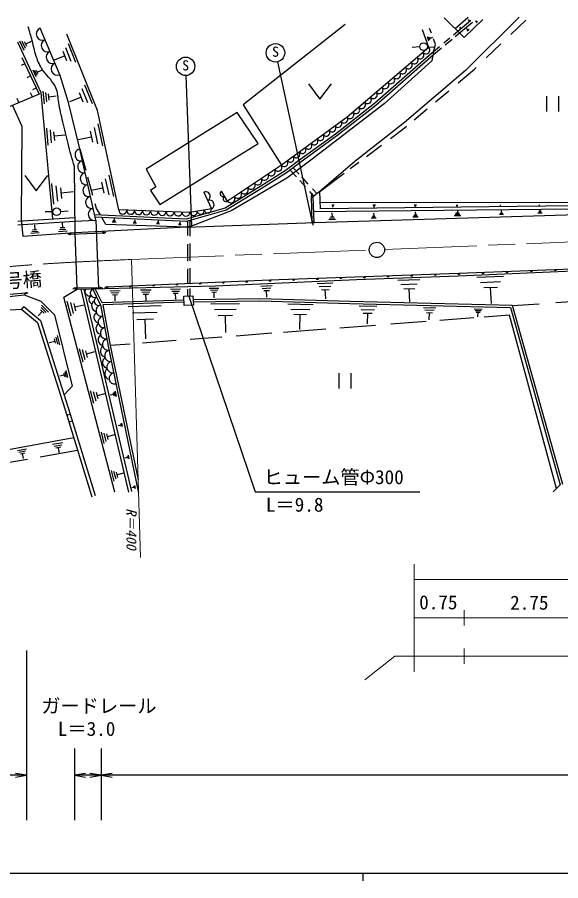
# Model space of a CAD drawing. Units: millimetres, scale not verified. Extents: x 40000 to 680000, y 20000 to 380000.
# Drawn here: x 123032 to 193758, y 204000 to 316457 of the extents above; entities that cross this region are included whole.
import ezdxf
from ezdxf.enums import TextEntityAlignment as Align

# ---------------------------------------------------------------- set-up
doc = ezdxf.new("R2010")
doc.units = ezdxf.units.MM
doc.header["$LTSCALE"] = 1000
doc.linetypes.add('CHAIN', pattern=[18.5, 12, -1.5, 3.5, -1.5])
for name, color, linetype, lineweight in [('M-BGD', 7, 'Continuous', 25), ('M-BMK', 2, 'CHAIN', 13), ('M-BMK-SRVR', 3, 'Continuous', 25), ('M-STR-HTXT', 7, 'Continuous', 13), ('M-STR-STR3', 7, 'Continuous', 25), ('M-STR-STRC', 7, 'Continuous', 25), ('M-TTL-BAND', 7, 'Continuous', 25)]:
    doc.layers.add(name, color=color, linetype=linetype, lineweight=lineweight)
doc.layers.add('M-STR-STR1', color=1, linetype='Continuous')
doc.styles.add('ＭＳ ゴシック', font='')
doc.styles.get('ＭＳ ゴシック').set_extended_font_data('MS Gothic')

# ---------------------------------------------------------------- blocks, each defined once
blk = doc.blocks.new('open_arrow')
at = {"color": 0, "linetype": 'Continuous', "lineweight": -2}
blk.add_lwpolyline([(7.5, 1.25), (0, 0), (7.5, -1.25)], dxfattribs=at)

msp = doc.modelspace()

# ---------------------------------------------------------------- linework, layer by layer
at = {"layer": 'M-BGD'}
for p, q in [((181174, 313825), (178575, 316391)), ((182072, 316021), (179800, 314125)), ((179999, 314985), (181700, 316457)), ((183641, 316161), (181174, 313825)), ((188371, 316452), (181345, 309532)), ((181720, 316072), (181840, 316172)), ((181760, 316062), (181850, 316142)), ((181790, 316052), (181850, 316102)), ((181880, 316002), (181820, 316082)), ((187273, 314222), (189223, 316080)), ((128595, 308885), (126000, 315052)), ((165699, 315501), (152438, 305061)), ((176919, 314383), (176694, 314997)), ((182264, 315790), (180020, 313918)), ((180570, 315082), (180700, 315182)), ((180610, 315072), (180710, 315152)), ((180650, 315062), (180710, 315112)), ((180740, 315012), (180680, 315092)), ((181500, 314992), (181630, 314852)), ((181690, 314912), (181570, 314792)), ((181770, 314892), (181590, 314722)), ((182680, 315992), (182780, 315892)), ((182820, 315932), (182730, 315852)), ((182880, 315922), (182750, 315802)), ((182930, 315902), (182760, 315742)), ((133451, 304332), (129488, 314253)), ((176593, 312518), (175772, 314808)), ((176610, 313352), (176410, 313912)), ((176700, 313462), (176550, 313882)), ((176780, 313572), (176680, 313852)), ((177070, 313832), (176730, 313712)), ((181840, 314872), (181600, 314652)), ((126133, 306624), (123097, 313201)), ((123920, 312142), (123370, 313332)), ((124090, 312402), (123680, 313292)), ((124260, 312662), (123980, 313252)), ((124830, 313282), (124120, 312962)), ((129660, 313022), (130620, 310612)), ((177464, 312896), (177196, 313627)), ((177199, 311956), (177464, 312896)), ((179329, 313733), (178530, 313066)), ((179613, 313579), (178703, 312819)), ((184063, 311165), (185981, 312992)), ((128940, 312032), (129420, 310822)), ((129300, 312532), (130020, 310722)), ((176593, 312518), (165958, 303440)), ((176990, 311781), (169509, 305216)), ((177185, 311553), (169700, 304985)), ((175410, 312592), (174410, 312522)), ((176410, 312612), (177410, 312572)), ((178001, 312625), (176990, 311781)), ((177199, 311956), (176998, 310797)), ((178228, 312423), (177185, 311553)), ((124002, 310405), (123521, 310177)), ((123628, 311196), (125877, 306447)), ((127730, 310852), (129180, 311432)), ((176998, 310797), (170792, 305170)), ((125510, 308692), (125100, 309562)), ((125640, 308882), (125330, 309542)), ((125760, 309072), (125550, 309512)), ((126180, 309532), (125660, 309292)), ((181345, 309532), (173413, 302772)), ((180409, 307922), (182516, 309692)), ((182516, 309692), (182753, 309918)), ((124752, 308822), (124262, 308590)), ((129710, 305357), (128595, 308885)), ((125502, 307239), (125027, 307014)), ((131440, 307172), (132160, 305352)), ((131800, 307662), (132770, 305242)), ((160922, 307783), (162422, 305783)), ((162422, 305783), (163922, 307783)), ((125877, 306447), (120572, 304237)), ((124993, 306079), (124761, 306636)), ((127671, 290184), (126133, 306624)), ((126560, 305202), (126410, 306812)), ((126870, 305442), (126760, 306642)), ((127170, 305672), (127100, 306472)), ((128100, 306162), (127140, 306072)), ((129860, 305482), (131310, 306062)), ((131070, 306672), (131550, 305452)), ((177445, 305432), (179181, 306891)), ((191952, 304163), (191952, 306163)), ((193452, 306163), (193452, 304163)), ((123646, 302213), (122425, 305009)), ((123225, 305342), (123003, 305873)), ((131166, 299304), (129710, 305357)), ((152438, 305061), (157399, 297214)), ((170792, 305170), (161251, 297845)), ((169509, 305216), (164432, 301235)), ((169700, 304985), (164613, 300996)), ((136245, 291362), (133451, 304332)), ((151655, 304052), (139815, 296666)), ((154370, 299997), (151655, 304052)), ((174687, 303116), (176372, 304531)), ((133520, 302572), (134140, 299722)), ((165958, 303440), (157399, 297214)), ((173413, 302772), (166972, 297662)), ((123599, 290202), (123646, 302213)), ((127070, 299782), (126860, 302022)), ((127500, 300102), (127340, 301782)), ((127920, 300422), (127810, 301542)), ((132530, 301612), (132840, 300182)), ((133030, 302092), (133490, 299952)), ((171588, 300660), (173200, 301867)), ((173200, 301867), (173696, 302283)), ((129210, 301112), (127870, 300982)), ((130970, 300532), (132690, 300902)), ((164432, 301235), (159615, 297754)), ((164613, 300996), (159794, 297513)), ((131690, 296960), (131166, 299304)), ((131977, 296489), (131211, 299264)), ((141589, 292067), (154370, 299997)), ((168462, 298319), (170425, 299789)), ((130558, 288378), (130457, 297023)), ((133237, 290019), (131690, 296960)), ((157399, 297214), (150395, 292513)), ((159615, 297754), (157911, 296439)), ((159794, 297513), (158082, 296192)), ((161251, 297845), (158095, 295492)), ((166972, 297662), (162395, 293776)), ((166361, 296746), (167494, 297595)), ((123999, 295842), (125499, 293842)), ((125499, 293842), (126999, 295842)), ((134960, 295892), (135560, 293112)), ((139815, 296666), (141046, 294384)), ((157911, 296439), (154730, 294459)), ((158082, 296192), (154888, 294204)), ((159367, 295668), (158557, 296559)), ((159713, 296031), (158955, 296866)), ((162395, 293776), (165590, 296169)), ((127790, 292102), (127540, 294792)), ((132869, 293261), (132209, 295651)), ((133990, 294962), (134290, 293562)), ((134480, 295432), (134930, 293342)), ((158095, 295492), (152931, 292451)), ((160550, 294365), (159798, 295194)), ((160898, 294726), (160049, 295660)), ((128300, 292492), (128110, 294512)), ((128810, 292872), (128680, 294222)), ((130360, 293702), (128750, 293552)), ((132679, 293947), (134140, 294262)), ((141046, 294384), (140358, 293914)), ((140358, 293914), (141589, 292067)), ((147313, 293674), (148289, 291507)), ((150395, 292513), (149617, 293810)), ((154730, 294459), (150089, 291603)), ((154888, 294204), (150210, 291326)), ((161630, 293177), (161111, 293748)), ((162025, 293486), (161461, 294107)), ((162395, 293776), (161491, 293068)), ((162480, 291528), (162395, 293776)), ((152931, 292451), (150852, 291239)), ((161391, 289728), (161303, 293120)), ((161491, 293068), (161632, 289719)), ((133337, 291563), (133167, 292180)), ((133844, 290707), (133337, 291563)), ((145502, 291038), (136245, 291362)), ((150089, 291603), (145026, 290175)), ((150210, 291326), (145060, 289873)), ((148289, 291507), (145502, 291038)), ((195517, 291478), (161573, 291119)), ((195481, 292276), (162449, 292339)), ((195410, 291877), (162480, 291528)), ((163960, 292042), (164280, 292042)), ((164000, 291982), (164240, 291982)), ((164040, 291912), (164200, 291912)), ((164120, 291722), (164120, 291912)), ((169310, 292032), (169670, 292022)), ((169360, 291962), (169630, 291952)), ((169400, 291882), (169580, 291882)), ((169490, 291672), (169490, 291882)), ((174700, 292012), (174980, 292012)), ((174740, 291962), (174950, 291962)), ((174770, 291902), (174910, 291902)), ((174840, 291742), (174840, 291902)), ((180150, 292002), (180370, 292002)), ((180180, 291962), (180350, 291962)), ((180200, 291912), (180320, 291912)), ((180260, 291782), (180260, 291912)), ((180304, 291317), (180320, 290932)), ((185870, 291992), (185980, 291992)), ((185880, 291972), (185970, 291972)), ((185890, 291952), (185950, 291952)), ((185920, 291882), (185920, 291952)), ((186020, 291272), (186030, 290972)), ((190900, 291982), (191020, 291982)), ((190920, 291962), (191010, 291962)), ((190930, 291932), (190990, 291932)), ((190960, 291862), (190960, 291932)), ((191051, 291431), (191060, 291152)), ((123802, 287919), (123599, 290202)), ((123693, 289931), (130534, 290366)), ((127660, 291132), (126660, 291132)), ((128660, 291172), (129660, 291252)), ((145026, 290175), (133076, 290743)), ((145060, 289873), (133143, 290440)), ((134569, 289481), (134027, 290398)), ((135640, 290262), (135630, 289952)), ((150852, 291239), (145714, 289245)), ((161735, 289723), (195893, 290768)), ((164340, 290282), (163680, 290262)), ((164220, 290452), (163780, 290442)), ((163980, 290972), (164000, 290452)), ((169750, 290272), (169090, 290252)), ((169670, 290402), (169170, 290392)), ((169580, 290532), (169250, 290522)), ((169400, 290922), (169420, 290532)), ((175200, 290432), (174500, 290412)), ((175110, 290572), (174590, 290562)), ((175020, 290712), (174670, 290702)), ((174830, 291122), (174850, 290712)), ((180740, 290602), (179910, 290582)), ((180630, 290772), (180010, 290752)), ((180520, 290932), (180110, 290922)), ((186290, 290772), (185780, 290762)), ((186220, 290872), (185840, 290862)), ((186150, 290972), (185900, 290962)), ((191340, 290932), (190790, 290912)), ((191270, 291042), (190860, 291032)), ((191200, 291152), (190920, 291142)), ((123094, 289434), (123724, 289482)), ((123119, 289887), (123693, 289931)), ((123724, 289482), (130540, 289915)), ((125260, 289422), (125310, 288762)), ((129200, 289042), (128630, 289012)), ((128870, 289712), (128920, 289032)), ((130540, 289915), (133237, 290019)), ((145090, 289100), (130558, 288378)), ((133237, 290019), (133602, 281097)), ((145090, 289100), (134569, 289481)), ((135880, 289732), (135360, 289752)), ((135820, 289842), (135430, 289852)), ((135760, 289942), (135500, 289952)), ((138530, 289642), (138100, 289652)), ((138480, 289732), (138160, 289742)), ((138430, 289822), (138210, 289822)), ((138330, 290082), (138320, 289822)), ((141540, 289532), (141130, 289542)), ((141490, 289622), (141190, 289632)), ((141440, 289702), (141240, 289712)), ((141350, 289952), (141340, 289712)), ((144350, 289432), (144010, 289442)), ((144310, 289502), (144060, 289512)), ((144270, 289562), (144100, 289572)), ((144190, 289772), (144190, 289572)), ((145090, 289100), (161735, 289723)), ((145714, 289245), (145090, 289100)), ((145220, 288015), (145217, 289866)), ((145520, 287963), (145517, 290002)), ((164450, 290102), (163570, 290082)), ((130481, 288372), (123802, 287919)), ((125880, 288362), (124790, 288292)), ((125730, 288572), (124910, 288522)), ((125580, 288782), (125030, 288742)), ((129520, 288612), (128380, 288532)), ((129360, 288832), (128510, 288772)), ((134229, 288342), (129952, 288167)), ((130846, 281027), (130558, 288378)), ((145225, 284693), (145222, 286908)), ((145525, 284745), (145522, 286977)), ((145230, 281752), (145227, 283672)), ((145530, 281804), (145527, 283759)), ((180461, 282799), (217419, 284369)), ((180493, 283114), (205639, 284103)), ((148819, 281483), (167197, 282293)), ((155921, 282249), (180493, 283114)), ((167197, 282293), (180461, 282799)), ((172550, 282202), (175430, 282312)), ((182830, 282602), (186330, 282752)), ((130629, 281205), (133789, 281268)), ((130846, 281027), (148819, 281483)), ((134724, 281361), (155921, 282249)), ((148010, 281162), (149270, 281192)), ((154710, 281442), (156200, 281502)), ((154910, 281152), (156030, 281202)), ((162070, 281762), (164090, 281852)), ((162340, 281372), (163860, 281442)), ((172940, 281642), (175090, 281722)), ((183300, 281922), (185920, 282032)), ((183770, 281242), (185510, 281312)), ((184730, 279182), (184640, 281282)), ((111877, 278948), (123918, 280290)), ((119549, 280168), (124082, 280580)), ((123918, 280290), (126089, 279461)), ((129074, 280015), (130846, 281027)), ((137542, 254614), (131348, 281040)), ((137932, 254705), (131757, 281050)), ((133867, 279006), (132843, 281078)), ((134065, 279282), (133174, 281086)), ((135090, 280842), (136400, 280872)), ((135260, 280582), (136250, 280612)), ((135430, 280322), (136090, 280342)), ((135780, 279542), (135760, 280332)), ((139070, 280942), (140440, 280972)), ((139250, 280672), (140280, 280692)), ((139430, 280402), (140110, 280412)), ((139790, 279582), (139770, 280412)), ((142970, 281032), (144280, 281072)), ((143140, 280782), (144130, 280802)), ((143310, 280522), (143970, 280532)), ((143660, 279742), (143640, 280532)), ((144698, 280114), (145897, 280162)), ((144746, 278906), (144698, 280114)), ((145232, 280136), (145231, 281025)), ((145532, 280148), (145531, 281129)), ((145897, 280162), (145946, 278953)), ((148170, 280912), (149120, 280942)), ((148330, 280662), (148970, 280682)), ((148670, 279912), (148650, 280672)), ((155110, 280862), (155850, 280892)), ((155520, 279982), (155480, 280882)), ((162610, 280972), (163620, 281022)), ((163170, 279782), (163120, 281002)), ((173320, 281072), (174750, 281132)), ((174100, 279382), (174040, 281102)), ((126089, 279461), (127866, 277724)), ((126180, 278952), (127090, 278062)), ((135706, 254600), (129074, 280015)), ((130030, 277532), (129530, 279432)), ((130350, 277872), (129980, 279302)), ((130660, 278212), (130420, 279162)), ((131680, 278982), (130540, 278692)), ((133867, 279006), (134840, 273633)), ((144718, 279630), (134065, 279282)), ((144729, 279331), (134176, 278986)), ((134176, 278986), (135135, 273690)), ((137480, 278792), (141760, 278932)), ((145946, 278953), (144746, 278906)), ((145916, 279680), (154617, 279818)), ((145921, 279380), (154616, 279518)), ((148230, 279122), (151970, 279182)), ((154616, 279518), (166329, 279197)), ((154617, 279818), (166337, 279497)), ((158230, 279122), (161530, 279032)), ((166329, 279197), (187213, 278654)), ((166337, 279497), (187442, 278948)), ((187442, 278948), (193989, 255645)), ((190949, 279106), (187466, 278863)), ((197955, 279595), (193111, 279257)), ((121336, 278297), (123600, 278457)), ((123891, 278801), (123600, 278457)), ((123600, 278457), (125663, 276712)), ((123891, 278801), (126053, 276971)), ((125740, 277592), (126280, 278142)), ((126050, 278362), (126510, 277922)), ((126120, 278662), (126800, 277992)), ((138040, 277952), (141250, 278062)), ((148710, 278382), (151520, 278422)), ((158630, 278452), (161100, 278382)), ((159020, 277782), (160670, 277732)), ((167510, 278872), (169820, 278812)), ((167790, 278402), (169520, 278362)), ((168060, 277932), (169210, 277902)), ((168600, 276532), (168640, 277922)), ((175890, 278652), (177490, 278612)), ((176090, 278332), (177280, 278302)), ((176280, 278002), (177070, 277982)), ((176650, 277032), (176680, 277992)), ((182490, 278472), (183530, 278452)), ((182620, 278262), (183400, 278252)), ((182740, 278052), (183260, 278042)), ((182980, 277422), (183000, 278052)), ((187213, 278654), (193700, 255564)), ((125663, 276712), (129473, 264632)), ((126053, 276971), (129902, 264766)), ((127866, 277724), (130156, 268407)), ((138600, 277112), (140740, 277182)), ((139760, 274582), (139670, 277152)), ((149190, 277632), (151060, 277662)), ((150160, 275402), (150130, 277652)), ((159790, 275772), (159850, 277762)), ((176243, 276837), (171640, 276485)), ((182438, 277311), (178031, 276974)), ((187087, 277667), (183808, 277416)), ((193230, 255092), (187087, 277667)), ((163203, 275839), (157699, 275417)), ((169654, 276332), (165017, 275977)), ((127830, 274582), (127980, 273992)), ((128030, 274792), (128250, 273902)), ((128230, 274992), (128520, 273812)), ((149652, 274801), (145511, 274484)), ((156172, 275300), (151504, 274943)), ((127200, 274112), (127910, 274292)), ((131590, 271552), (131140, 273272)), ((134840, 273633), (138799, 254481)), ((137724, 273888), (135135, 273690)), ((135135, 273690), (138747, 256213)), ((143689, 274345), (139308, 274009)), ((131880, 271862), (131540, 273152)), ((132160, 272162), (131940, 273022)), ((133080, 272862), (132050, 272592)), ((128570, 269762), (129110, 269902)), ((129050, 270122), (129160, 269672)), ((129200, 270282), (129370, 269602)), ((129350, 270432), (129570, 269532)), ((164929, 268090), (164929, 270090)), ((166429, 270090), (166429, 268090)), ((130156, 268407), (129169, 267341)), ((133000, 266172), (132570, 267812)), ((133280, 266462), (132950, 267692)), ((135630, 267662), (135730, 267122)), ((135750, 267772), (135890, 267062)), ((133550, 266752), (133330, 267572)), ((134430, 267422), (133440, 267162)), ((135110, 267272), (135540, 267362)), ((135500, 267542), (135570, 267182)), ((129473, 264632), (129902, 264766)), ((129473, 264632), (132738, 254020)), ((129902, 264766), (133168, 254152)), ((129747, 263739), (130173, 263885)), ((136180, 263282), (136470, 263342)), ((136440, 263462), (136490, 263222)), ((136520, 263542), (136600, 263182)), ((136600, 263612), (136700, 263142)), ((134360, 260932), (133980, 262412)), ((134610, 261202), (134330, 262312)), ((134860, 261462), (134670, 262202)), ((135650, 262062), (134770, 261832)), ((130385, 261666), (115415, 258928)), ((127600, 260852), (128960, 261092)), ((123050, 260022), (124210, 260232)), ((123240, 259822), (124110, 259972)), ((130886, 260040), (126026, 259171)), ((127820, 260612), (128840, 260792)), ((128040, 260362), (128720, 260492)), ((128530, 259612), (128380, 260432)), ((124375, 258876), (121779, 258412)), ((123430, 259612), (124000, 259712)), ((123840, 258972), (123720, 259662)), ((137070, 259092), (137340, 259152)), ((137320, 259262), (137360, 259032)), ((137400, 259342), (137470, 259002)), ((137470, 259412), (137570, 258962)), ((135650, 256032), (135290, 257412)), ((135880, 256282), (135610, 257312)), ((136110, 256522), (135930, 257212)), ((136840, 257082), (136020, 256872)), ((138150, 255352), (138190, 255152)), ((138220, 255422), (138280, 255122)), ((138290, 255482), (138370, 255082)), ((192779, 254639), (193700, 255564)), ((137930, 255202), (138170, 255252))]:
    msp.add_line(p, q, dxfattribs=at)
for centre in [(175914, 312630), (128158, 291130)]:
    msp.add_circle(centre, 500, dxfattribs=at)
for centre, radius, start, end in [((126324, 314292), 826, 113.05169, 293.05169), ((126970, 312773), 826, 113.05169, 293.05169), ((127617, 311253), 826, 113.05169, 293.05169), ((175454, 311545), 499, 220.48601, 40.48601), ((176213, 312194), 499, 220.48601, 40.48601), ((128264, 309734), 826, 113.05169, 293.05169), ((173934, 310248), 499, 220.48601, 40.48601), ((174694, 310897), 499, 220.48601, 40.48601), ((172415, 308952), 499, 220.48601, 40.48601), ((173175, 309600), 499, 220.48601, 40.48601), ((171655, 308303), 499, 220.48601, 40.48601), ((170136, 307006), 499, 220.48601, 40.48601), ((170896, 307655), 499, 220.48601, 40.48601), ((168617, 305709), 499, 220.48601, 40.48601), ((169377, 306358), 499, 220.48601, 40.48601), ((167857, 305061), 499, 220.48601, 40.48601), ((166338, 303764), 499, 220.48601, 40.48601), ((167098, 304412), 499, 220.48601, 40.48601), ((164791, 302591), 481, 216.02737, 36.02737), ((165569, 303157), 481, 216.02737, 36.02737), ((163235, 301459), 481, 216.02737, 36.02737), ((164013, 302025), 481, 216.02737, 36.02737), ((161678, 300327), 481, 216.02737, 36.02737), ((162457, 300893), 481, 216.02737, 36.02737), ((131339, 298530), 793, 102.57341, 282.57341), ((160122, 299195), 481, 216.02737, 36.02737), ((160900, 299761), 481, 216.02737, 36.02737), ((158566, 298063), 481, 216.02737, 36.02737), ((159344, 298629), 481, 216.02737, 36.02737), ((131684, 296983), 793, 102.57341, 282.57341), ((156961, 296921), 527, 213.87332, 33.87332), ((157788, 297497), 481, 216.02737, 36.02737), ((132029, 295435), 793, 102.57341, 282.57341), ((155210, 295745), 527, 213.87332, 33.87332), ((156086, 296333), 527, 213.87332, 33.87332), ((132374, 293887), 793, 102.57341, 282.57341), ((153459, 294570), 527, 213.87332, 33.87332), ((154335, 295158), 527, 213.87332, 33.87332), ((147557, 293132), 594, 294.24168, 114.24168), ((149812, 293486), 378, 120.96376, 300.96376), ((151708, 293395), 527, 213.87332, 33.87332), ((152584, 293982), 527, 213.87332, 33.87332), ((132720, 292340), 793, 102.57341, 282.57341), ((148045, 292049), 594, 294.24168, 114.24168), ((150201, 292837), 378, 120.96376, 300.96376), ((150833, 292807), 527, 213.87332, 33.87332), ((161303, 293120), 150, 271.50191, 91.50191), ((161802, 293133), 500, 136.50191, 181.50191), ((133065, 290792), 793, 102.57341, 282.57341), ((136759, 291344), 515, 178.0011, 358.0011), ((137787, 291308), 515, 178.0011, 358.0011), ((138816, 291272), 515, 178.0011, 358.0011), ((146895, 291273), 471, 189.54677, 9.54677), ((147824, 291429), 471, 189.54677, 9.54677), ((139845, 291236), 515, 178.0011, 358.0011), ((140873, 291200), 515, 178.0011, 358.0011), ((141902, 291164), 515, 178.0011, 358.0011), ((142930, 291128), 515, 178.0011, 358.0011), ((143959, 291092), 515, 178.0011, 358.0011), ((144987, 291056), 515, 178.0011, 358.0011), ((145966, 291117), 471, 189.54677, 9.54677), ((161391, 289728), 150, 271.50191, 91.50191), ((161891, 289741), 500, 181.50191, 226.50191), ((129931, 288667), 500, 227.33731, 272.33731), ((129952, 288167), 150, 2.33731, 182.33731), ((134229, 288342), 150, 2.33731, 182.33731), ((134208, 288841), 500, 272.33731, 317.33731), ((189923, 283485), 150, 182.25231, 2.25231), ((193066, 283609), 150, 182.25231, 2.25231), ((158992, 282358), 150, 182.01544, 2.01544), ((162064, 282466), 150, 182.01544, 2.01544), ((165135, 282574), 150, 182.01544, 2.01544), ((168207, 282682), 150, 182.01544, 2.01544), ((171278, 282790), 150, 182.01544, 2.01544), ((174350, 282898), 150, 182.01544, 2.01544), ((177421, 283006), 150, 182.01544, 2.01544), ((180493, 283114), 150, 182.01544, 2.25231), ((183636, 283238), 150, 182.25231, 2.25231), ((186779, 283361), 150, 182.25231, 2.25231), ((130639, 280705), 500, 91.14576, 136.14576), ((130629, 281205), 150, 181.14576, 1.14576), ((133789, 281268), 150, 181.14576, 1.14576), ((133799, 280768), 500, 46.14576, 91.14576), ((134745, 280861), 500, 92.4008, 137.4008), ((134724, 281361), 150, 182.4008, 2.4008), ((137752, 281488), 150, 182.4008, 2.4008), ((140780, 281615), 150, 182.4008, 2.4008), ((143808, 281742), 150, 182.4008, 2.4008), ((146837, 281869), 150, 182.4008, 2.4008), ((149865, 281996), 150, 182.4008, 2.4008), ((152893, 282122), 150, 182.4008, 2.4008), ((155921, 282249), 150, 182.4008, 2.01544), ((124082, 280580), 150, 185.19443, 5.19443), ((124128, 280082), 500, 50.19443, 95.19443), ((132420, 280746), 577, 147.68102, 291.70874), ((132928, 279711), 577, 120.51834, 253.59281), ((133109, 280538), 577, 116.13923, 296.13923), ((133617, 279502), 577, 116.13923, 296.13923), ((133450, 278854), 748, 123.17388, 256.47202), ((134013, 278249), 748, 100.94549, 280.94549), ((133734, 277384), 748, 124.74406, 256.47202), ((134297, 276779), 748, 100.94549, 280.94549), ((134018, 275914), 748, 124.74406, 256.47202), ((134582, 275309), 748, 100.94549, 280.94549), ((134303, 274445), 748, 124.74406, 256.47202), ((134866, 273840), 748, 100.94549, 280.94549), ((134587, 272975), 748, 124.74406, 256.47202), ((135150, 272370), 748, 100.94549, 280.94549), ((134871, 271505), 748, 124.74406, 256.47202), ((135435, 270900), 748, 100.94549, 280.94549), ((135155, 270035), 748, 124.74406, 256.47202), ((135719, 269430), 748, 100.94549, 280.94549)]:
    msp.add_arc(centre, radius, start, end, dxfattribs=at)
msp.add_open_spline([(130457, 297023), (130174, 298014), (129891, 299004), (129639, 300005), (129401, 300948), (129191, 301900), (128966, 302842), (128768, 303668), (128560, 304487), (128437, 305344), (128342, 306001), (128298, 306680), (128052, 307267), (127715, 308070), (127001, 308700), (126465, 309432), (126095, 309936), (125809, 310489), (125599, 311067), (125322, 311829), (125176, 312635), (124974, 313424), (124819, 314024), (124632, 314614), (124445, 315203)], degree=3, knots=[0, 0, 0, 0, 1, 1, 1, 2, 2, 2, 3, 3, 3, 4, 4, 4, 5, 5, 5, 6, 6, 6, 7, 7, 7, 8, 8, 8, 8], dxfattribs=at)
at = {"layer": 'M-BMK'}
for p, q in [((170831, 286230), (218906, 288145)), ((137891, 284917), (168834, 286150))]:
    msp.add_line(p, q, dxfattribs=at)
msp.add_open_spline([(71494, 276603), (74519, 277211), (77545, 277819), (80578, 278382), (83881, 278995), (87194, 279554), (90507, 280110), (93677, 280642), (96847, 281170), (100028, 281618), (104652, 282270), (109300, 282751), (113948, 283221), (117496, 283579), (121045, 283930), (124600, 284195), (129024, 284524), (133457, 284721), (137891, 284917)], degree=3, knots=[0, 0, 0, 0, 1, 1, 1, 2, 2, 2, 3, 3, 3, 4, 4, 4, 5, 5, 5, 6, 6, 6, 6], dxfattribs=at)
at = {"layer": 'M-BMK-SRVR'}
msp.add_circle((169834, 286163), 1000, dxfattribs=at)
at = {"layer": 'M-STR-HTXT'}
for p, q in [((137891, 284917), (139049, 246111)), ((174692, 245250), (174692, 231199)), ((174692, 243250), (217181, 243250)), ((181181, 239250), (181181, 237250)), ((174692, 238250), (217181, 238250)), ((181181, 234250), (181181, 232250)), ((172181, 233250), (168249, 230177)), ((172181, 233250), (217181, 233250))]:
    msp.add_line(p, q, dxfattribs=at)
at = {"layer": 'M-STR-STR3'}
for p, q in [((145345, 280140), (153974, 254663)), ((153974, 254663), (175418, 254663)), ((124232, 233968), (124232, 211884)), ((130479, 221224), (130479, 211884)), ((133939, 221224), (133939, 211884)), ((124232, 217728), (71190, 217728)), ((133939, 217728), (130479, 217728)), ((264436, 217728), (133939, 217728))]:
    msp.add_line(p, q, dxfattribs=at)
at = {"layer": 'M-STR-STRC'}
for p, q in [((156883, 310651), (161395, 289710)), ((144950, 308867), (145714, 289245))]:
    msp.add_line(p, q, dxfattribs=at)
for centre in [(156635, 311825), (144939, 310067)]:
    msp.add_circle(centre, 1200, dxfattribs=at)
at = {"layer": 'M-TTL-BAND'}
for p, q in [((40000, 205000), (579000, 205000)), ((168000, 205000), (168000, 204000))]:
    msp.add_line(p, q, dxfattribs=at)

# ---------------------------------------------------------------- block references
at = {"layer": 'M-STR-STR3', "xscale": 193, "yscale": 193, "rotation": 180}
for p in [(124232, 217728), (133939, 217728)]:
    msp.add_blockref('open_arrow', p, dxfattribs=at)
at = {"layer": 'M-STR-STR3', "xscale": 193, "yscale": 193}
for p in [(130479, 217728), (133939, 217728)]:
    msp.add_blockref('open_arrow', p, dxfattribs=at)

# ---------------------------------------------------------------- texts
at = {"layer": 'M-STR-HTXT', "style": 'ＭＳ ゴシック', "oblique": 15}
msp.add_text('R＝400', height=1320, rotation=270, dxfattribs=at).set_placement((136849, 252520), align=Align.BOTTOM_LEFT)
at = {"layer": 'M-STR-HTXT', "style": 'ＭＳ ゴシック'}
for s, p in [('0.75', (175334, 238797)), ('2.75', (187181, 238750))]:
    msp.add_text(s, height=1833, dxfattribs=at).set_placement(p, align=Align.BOTTOM_LEFT)
at = {"layer": 'M-STR-STR1', "style": 'ＭＳ ゴシック'}
msp.add_text('開作1号橋', height=1833, rotation=3.772, dxfattribs=at).set_placement((115106, 280205), align=Align.BOTTOM_LEFT)
at = {"layer": 'M-STR-STR3', "style": 'ＭＳ ゴシック'}
for s, p in [('ヒューム管Φ300', (155082, 255099)), ('L＝9.8', (155392, 251514)), ('ガードレール', (126154, 225305)), ('L＝3.0', (128309, 222315))]:
    msp.add_text(s, height=1833, dxfattribs=at).set_placement(p, align=Align.BOTTOM_LEFT)
at = {"layer": 'M-STR-STRC', "style": 'ＭＳ ゴシック'}
for p in [(156188, 310918), (144492, 309137)]:
    msp.add_text('S', height=1320, dxfattribs=at).set_placement(p, align=Align.BOTTOM_LEFT)

doc.saveas('drawing.dxf')
